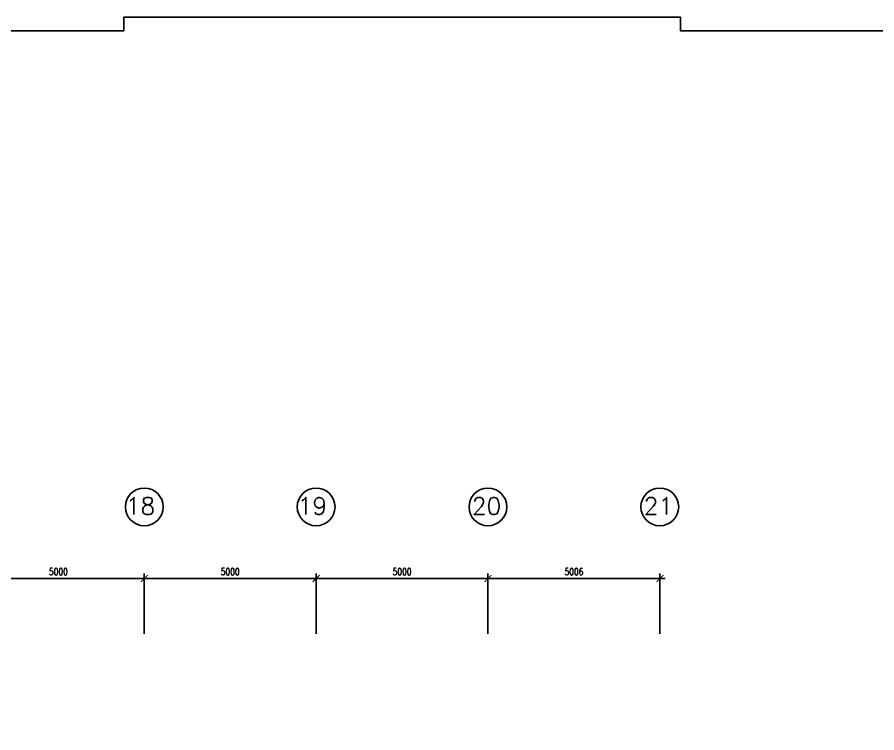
# Model space of a CAD drawing. Extents: x 2687779 to 2997471, y -863049 to -631414.
# Drawn here: x 2768516 to 2793531, y -783355 to -762524 of the extents above; entities that cross this region are included whole.
import ezdxf

# ---------------------------------------------------------------- set-up
doc = ezdxf.new("R2010")
doc.units = 0
doc.header["$LTSCALE"] = 10
doc.header["$MEASUREMENT"] = 0
doc.header["$PDMODE"] = 34
doc.layers.get('0').update_dxf_attribs({"linetype": 'CONTINUOUS'})
doc.layers.get('DEFPOINTS').update_dxf_attribs({"linetype": 'CONTINUOUS'})
for name, color, linetype in [('DIM', 7, 'CONTINUOUS'), ('GRID-T', 7, 'CONTINUOUS'), ('hatch', 7, 'CONTINUOUS')]:
    doc.layers.add(name, color=color, linetype=linetype)
doc.styles.add('ROMANS', font='romans.shx', dxfattribs={"width": 0.8, "height": 100})
doc.styles.get("Standard").update_dxf_attribs({"font": 'ROMANS.SHX'})
doc.dimstyles.new('STANDARD$0', dxfattribs={"dimscale": 0, "dimtxt": 8, "dimasz": 6, "dimexe": 1, "dimexo": 1, "dimgap": 3, "dimtad": 1, "dimdec": 0, "dimlfac": -1, "dimrnd": 1, "dimzin": 0, "dimdsep": 46, "dimtxsty": 'Standard', "dimcen": 0, "dimclrd": 5, "dimclre": 250, "dimadec": 0, "dimazin": 0, "dimtfac": 1, "dimtdec": 4, "dimtofl": 0, "dimtmove": 0, "dimatfit": 3, "dimfxl": 1, "dimtolj": 1, "dimtzin": 0, "dimarcsym": 0})

# ---------------------------------------------------------------- blocks, each defined once
blk = doc.blocks.new('_ARCHTICK')
at = {"color": 0, "linetype": 'ByBlock', "const_width": 0.15}
blk.add_lwpolyline([(-0.5, -0.5), (0.5, 0.5)], dxfattribs=at)
blk = doc.blocks.new('*D205')
at = {"layer": 'DEFPOINTS', "color": 0, "transparency": 16777216}
for p in [(2772216, -778864), (2767216, -780625), (2772216, -780625)]:
    blk.add_point(p, dxfattribs=at)
at = {"layer": 'DIM', "color": 7, "lineweight": -2, "transparency": 16777216}
for p, q in [((2767066, -778864), (2772366, -778864)), ((2767216, -780475), (2767216, -778714)), ((2772216, -780475), (2772216, -778714))]:
    blk.add_line(p, q, dxfattribs=at)
at = {"layer": 'DIM', "color": 7, "lineweight": -2, "transparency": 16777216, "xscale": 200, "yscale": 200, "zscale": 200, "rotation": 180}
blk.add_blockref('_ARCHTICK', (2767216, -778864), dxfattribs=at)
at = {"layer": 'DIM', "color": 7, "lineweight": -2, "transparency": 16777216, "xscale": 200, "yscale": 200, "zscale": 200}
blk.add_blockref('_ARCHTICK', (2772216, -778864), dxfattribs=at)
at = {"layer": 'DIM', "color": 7, "transparency": 16777216, "insert": (2769716, -778664), "char_height": 200, "attachment_point": 5, "style": 'ROMANS'}
blk.add_mtext('\\A1;5000', dxfattribs=at)
blk = doc.blocks.new('*D206')
at = {"layer": 'DEFPOINTS', "color": 0, "transparency": 16777216}
for p in [(2777216, -778864), (2772216, -780625), (2777216, -780625)]:
    blk.add_point(p, dxfattribs=at)
at = {"layer": 'DIM', "color": 7, "lineweight": -2, "transparency": 16777216}
for p, q in [((2772066, -778864), (2777366, -778864)), ((2772216, -780475), (2772216, -778714)), ((2777216, -780475), (2777216, -778714))]:
    blk.add_line(p, q, dxfattribs=at)
at = {"layer": 'DIM', "color": 7, "lineweight": -2, "transparency": 16777216, "xscale": 200, "yscale": 200, "zscale": 200, "rotation": 180}
blk.add_blockref('_ARCHTICK', (2772216, -778864), dxfattribs=at)
at = {"layer": 'DIM', "color": 7, "lineweight": -2, "transparency": 16777216, "xscale": 200, "yscale": 200, "zscale": 200}
blk.add_blockref('_ARCHTICK', (2777216, -778864), dxfattribs=at)
at = {"layer": 'DIM', "color": 7, "transparency": 16777216, "insert": (2774716, -778664), "char_height": 200, "attachment_point": 5, "style": 'ROMANS'}
blk.add_mtext('\\A1;5000', dxfattribs=at)
blk = doc.blocks.new('*D207')
at = {"layer": 'DEFPOINTS', "color": 0, "transparency": 16777216}
for p in [(2782216, -778864), (2777216, -780625), (2782216, -780625)]:
    blk.add_point(p, dxfattribs=at)
at = {"layer": 'DIM', "color": 7, "lineweight": -2, "transparency": 16777216}
for p, q in [((2777066, -778864), (2782366, -778864)), ((2777216, -780475), (2777216, -778714)), ((2782216, -780475), (2782216, -778714))]:
    blk.add_line(p, q, dxfattribs=at)
at = {"layer": 'DIM', "color": 7, "lineweight": -2, "transparency": 16777216, "xscale": 200, "yscale": 200, "zscale": 200, "rotation": 180}
blk.add_blockref('_ARCHTICK', (2777216, -778864), dxfattribs=at)
at = {"layer": 'DIM', "color": 7, "lineweight": -2, "transparency": 16777216, "xscale": 200, "yscale": 200, "zscale": 200}
blk.add_blockref('_ARCHTICK', (2782216, -778864), dxfattribs=at)
at = {"layer": 'DIM', "color": 7, "transparency": 16777216, "insert": (2779716, -778664), "char_height": 200, "attachment_point": 5, "style": 'ROMANS'}
blk.add_mtext('\\A1;5000', dxfattribs=at)
blk = doc.blocks.new('*D208')
at = {"layer": 'DEFPOINTS', "color": 0, "transparency": 16777216}
for p in [(2787222, -778864), (2782216, -780625), (2787222, -780625)]:
    blk.add_point(p, dxfattribs=at)
at = {"layer": 'DIM', "color": 7, "lineweight": -2, "transparency": 16777216}
for p, q in [((2782066, -778864), (2787372, -778864)), ((2782216, -780475), (2782216, -778714)), ((2787222, -780475), (2787222, -778714))]:
    blk.add_line(p, q, dxfattribs=at)
at = {"layer": 'DIM', "color": 7, "lineweight": -2, "transparency": 16777216, "xscale": 200, "yscale": 200, "zscale": 200, "rotation": 180}
blk.add_blockref('_ARCHTICK', (2782216, -778864), dxfattribs=at)
at = {"layer": 'DIM', "color": 7, "lineweight": -2, "transparency": 16777216, "xscale": 200, "yscale": 200, "zscale": 200}
blk.add_blockref('_ARCHTICK', (2787222, -778864), dxfattribs=at)
at = {"layer": 'DIM', "color": 7, "transparency": 16777216, "insert": (2784719, -778664), "char_height": 200, "attachment_point": 5, "style": 'ROMANS'}
blk.add_mtext('\\A1;5006', dxfattribs=at)

msp = doc.modelspace()

# ---------------------------------------------------------------- linework, layer by layer
at = {"layer": 'GRID-T', "color": 7}
for centre in [(2772215.6, -776779.6), (2777215.6, -776779.6), (2782215.6, -776779.6), (2787215.6, -776779.6)]:
    msp.add_circle(centre, 550, dxfattribs=at)
at = {"layer": 'hatch', "color": 8}
msp.add_lwpolyline([(2752091.3, -784349.1), (2752091.3, -779674.1), (2742141.3, -779674.1), (2742141.3, -769649.1), (2745966.3, -769649.1), (2745966.3, -762924.1), (2771615.6, -762924.1), (2771615.6, -762524.1), (2787822.4, -762524.1), (2787822.4, -762924.1), (2813472.4, -762924.1), (2813472.4, -769649.1), (2817297.4, -769649.1), (2817297.4, -786424.1), (2787465, -786424.1)], dxfattribs=at)

# ---------------------------------------------------------------- texts
at = {"layer": 'GRID-T', "color": 3, "style": 'ROMANS'}
for s, p in [('18', (2771675.4, -777005.3)), ('19', (2776675.4, -777005.3)), ('20', (2781746, -777005.3)), ('21', (2786746, -777005.3))]:
    msp.add_text(s, height=500, dxfattribs=at).set_placement(p)

# ---------------------------------------------------------------- dimensions: what is measured, and where the dimension line sits
at = {"layer": 'DIM'}
for p1, p2, picture, middle in [((2767216.3, -780624.8), (2772216.3, -780624.8), '*D205', (2769716.3, -778663.8)), ((2772216.3, -780624.8), (2777216.3, -780624.8), '*D206', (2774716.3, -778663.8)), ((2777216.3, -780624.8), (2782216.3, -780624.8), '*D207', (2779716.3, -778663.8)), ((2782216.3, -780624.8), (2787222.4, -780624.8), '*D208', (2784719.4, -778663.8))]:
    dim = msp.add_aligned_dim(p1=p1, p2=p2, distance=1761, dimstyle='STANDARD$0', override={"dimscale": 100, "dimtxt": 2, "dimasz": 2, "dimexe": 1.5, "dimexo": 1.5, "dimgap": 1, "dimtxsty": 'ROMANS', "dimblk": 'ARCHTICK', "dimdle": 1.5, "dimclrd": 7, "dimclre": 7, "dimclrt": 7, "dimtdec": 0, "dimtmove": 2}, dxfattribs=at)
    dim.commit()
    dim.dimension.update_dxf_attribs({"geometry": picture, "text_midpoint": middle})

doc.saveas('drawing.dxf')
